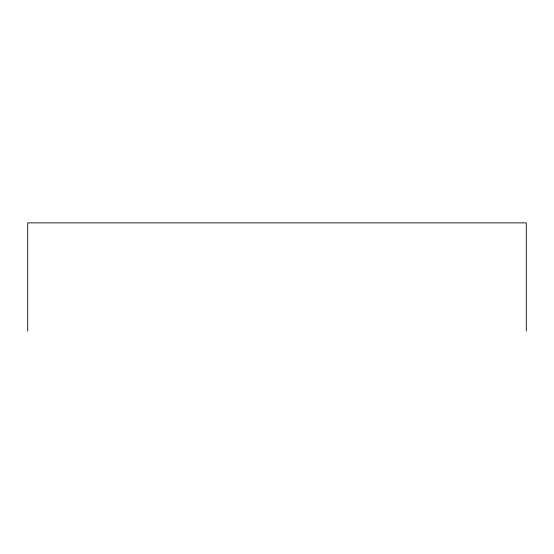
<?xml version="1.0" encoding="UTF-8"?>
<svg xmlns="http://www.w3.org/2000/svg" width="554" height="554" viewBox="0 0 554 554"><rect width="100%" height="100%" fill="white"/><g stroke="black" fill="none" stroke-linecap="round" stroke-linejoin="round"><path stroke-width="0.83" d="M526.3 331.119L526.3 222.881L27.7 222.881L27.7 331.119"/></g></svg>
